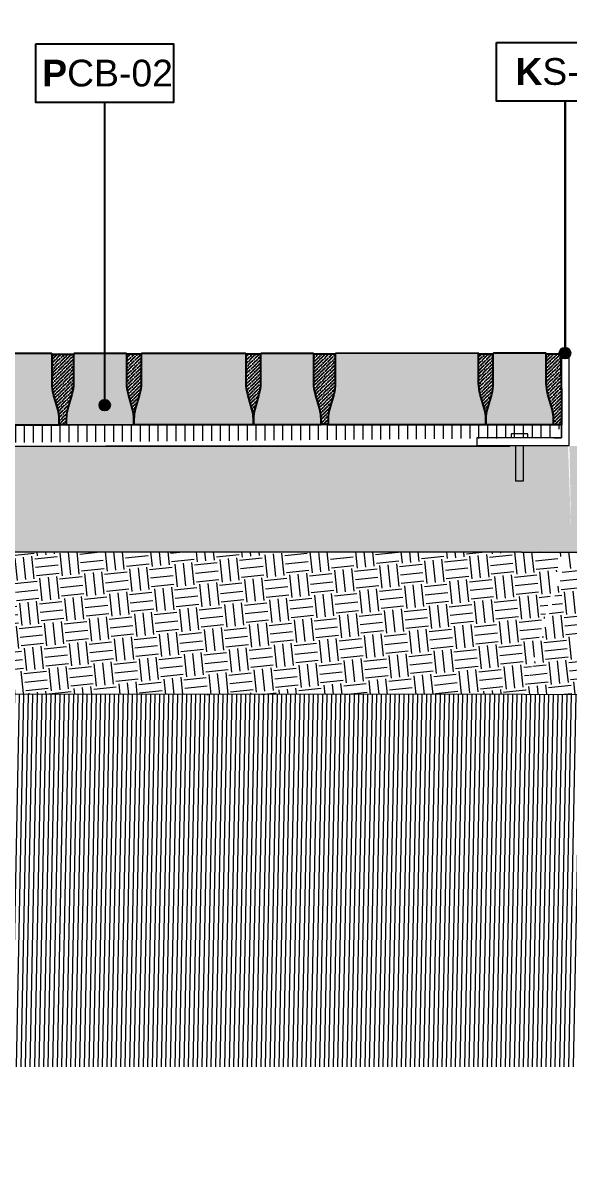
# Model space of a CAD drawing. Header units: metres. Extents: x -325 to 301, y -147 to 149.
# Drawn here: x 70.996 to 71.762, y 81.721 to 83.34 of the extents above; entities that cross this region are included whole.
import ezdxf

# ---------------------------------------------------------------- set-up
doc = ezdxf.new("R2010")
doc.units = ezdxf.units.M
doc.layers.add('-aux', color=50, linetype='Continuous', plot=False)
doc.layers.add('-AUX-TWQ', color=1, linetype='Continuous', plot=False)
doc.layers.add('0-TX-1_25', color=7, linetype='Continuous', true_color=0x3f4f7f)
doc.layers.add('EIT_3 TR sorra', color=7, linetype='Continuous', true_color=0xd8ceb0)
for name, color, linetype, lineweight, true_color in [('03-TR-Paviment_05_Open Joint Precast Pavements', 7, 'Continuous', 5, 0xb3b3b3), ('3-TR sorra granitica', 7, 'Continuous', 0, 0xf2dac9), ('3-TR tot_u', 7, 'Continuous', 5, 0x787878)]:
    doc.layers.add(name, color=color, linetype=linetype, lineweight=lineweight, true_color=true_color)
for name, color, linetype, lineweight in [('1-CM', 7, 'Continuous', 0), ('2-metall', 5, 'Continuous', 0), ('3-TR Seleccionat', 44, 'Continuous', 0), ('3-TR Tot-u', 37, 'Continuous', 0)]:
    doc.layers.add(name, color=color, linetype=linetype, lineweight=lineweight)
for name, color, linetype in [('1-L- kodolé', 7, 'Continuous'), ('A-KEYPLAN_HATCH', 7, 'Continuous'), ('A_TEXT_2', 7, 'Continuous')]:
    doc.layers.add(name, color=color, linetype=linetype)
doc.styles.get("Standard").update_dxf_attribs({"font": 'arial.ttf'})
pattern_1 = [(275.9258522165863, (7.933587806335481, 3.010838170703835), (0.03485825126725671, -0.02830242601949161), [0.03175, -0.03175]), (275.9258522165863, (7.945430433326749, 3.01206738793779), (0.03485825126725671, -0.02830242601949161), [0.03175, -0.03175]), (275.9258522165863, (7.957273060318009, 3.013296605171746), (0.03485825126725671, -0.02830242601949161), [0.03175, -0.03175]), (5.925852216586344, (7.961630341726419, 3.009758801919304), (0.02830242601949161, 0.03485825126725671), [0.03174999999999998, -0.03174999999999998]), (5.925852216586344, (7.962859558960375, 2.997916174928051), (0.02830242601949161, 0.03485825126725671), [0.03174999999999998, -0.03174999999999998]), (5.925852216586344, (7.96408877619433, 2.986073547936783), (0.02830242601949161, 0.03485825126725671), [0.03174999999999998, -0.03174999999999998])]
pattern_2 = [(44.44704254352422, (41.90206801000642, 12.55238110289821), (0.001874050511207277, 0.006619192748027979), [0.008532812500000073, -0.001706562500000015, 0, -0.001706562500000015])]
pattern_3 = [(0, (-68.51621671848689, -60.47184151619967), (0, 6.985), [5.08, -1.905]), (90, (-68.51621671848689, -60.47184151619967), (-6.985, 4.277078946022131e-16), [5.08, -1.905])]

# ---------------------------------------------------------------- blocks, each defined once
blk = doc.blocks.new('hatch keyplan 2')
at = {"layer": 'A-KEYPLAN_HATCH'}
blk.add_lwpolyline([(0, 0.005476596624248486), (0.012874798693294, 0.005476596623793739), (0.012874798693294, -2.273736754432321e-13), (0, 0)], close=True, dxfattribs=at)
blk = doc.blocks.new('hatch keyplan')
at = {"layer": 'A-KEYPLAN_HATCH'}
blk.add_blockref('hatch keyplan 2', (1.430579833341536, 0.8521467901477053), dxfattribs=at)
blk = doc.blocks.new('PCB03')
at = {"layer": 'A-KEYPLAN_HATCH'}
blk.add_blockref('hatch keyplan', (-1.42957983326266, -0.8521467901535917), dxfattribs=at)
at = {"layer": 'A_TEXT_2', "insert": (0.0002022692309803231, 0.0039881901570753), "char_height": 0.0025, "attachment_point": 1}
blk.add_mtext_dynamic_manual_height_columns('\\pi0.00139;{\\fArial|b1|i0|c0|p34;P}CB-02', width=0.01456192034901793, gutter_width=0.015, heights=[0], dxfattribs=at)
blk = doc.blocks.new('POINT')
at = {"layer": '0-TX-1_25'}
h = blk.add_hatch(dxfattribs=at)
h.set_pattern_fill('ANGLE', color=256)
h.set_pattern_definition([(0, (-83.74681484067048, -12.72584030761209), (0, 6.985), [5.08, -1.905]), (90, (-83.74681484067048, -12.72584030761209), (-6.985, 4.277078946022131e-16), [5.08, -1.905])])
edge = h.paths.add_edge_path()
edge.add_arc((0, 0), 0.0075, 0, 360)
h = blk.add_hatch(color=256, dxfattribs=at)
h.dxf.hatch_style = 1
edge = h.paths.add_edge_path()
edge.add_arc((0, 0), 0.0075, 0, 360)
blk.add_circle((0, 0), 0.0075, dxfattribs=at)
blk = doc.blocks.new('K06')
at = {"layer": 'A-KEYPLAN_HATCH'}
blk.add_blockref('hatch keyplan', (-1.430579833341536, -0.8521467901477054), dxfattribs=at)
at = {"layer": 'A_TEXT_2', "insert": (-0.0007977308945956718, 0.004020148496218123), "char_height": 0.0025, "attachment_point": 1}
blk.add_mtext_dynamic_manual_height_columns('\\pi0.00255;{\\fArial|b1|i0|c0|p34;K}S-02', width=0.01456192034901793, gutter_width=0.015, heights=[0], dxfattribs=at)
blk = doc.blocks.new('Metal Plate 120x120')
at = {"layer": '1-CM', "true_color": 0xffffff}
h = blk.add_hatch(dxfattribs=at)
h.set_pattern_fill('ANGLE')
h.set_pattern_definition(pattern_3)
h.paths.add_polyline_path([(0.05838021381715919, 0.0169593355744837), (0.05838021381715919, 0.01145293013823129), (0.08149912349314548, 0.01146462965919143), (0.08149634285045693, 0.0169593355744837)])
h = blk.add_hatch(dxfattribs=at)
h.set_pattern_fill('ANGLE')
h.set_pattern_definition(pattern_3)
h.paths.add_polyline_path([(0.07491226110965954, 0.0004286837822533585), (0.06491226266091132, 0.0004286834718101318), (0.06491226266091132, -0.0495409808813605), (0.07491226266091644, -0.0495409808813605)])
at = {"layer": '2-metall'}
h = blk.add_hatch(dxfattribs=at)
h.set_pattern_fill('ANGLE', color=256)
h.set_pattern_definition(pattern_3)
h.paths.add_polyline_path([(0.01099999902609738, 0.1299708245628963, 0.02118102056198311), (-9.284093493988621e-10, 0.1304370160848052), (0, 0.0004289535038140002), (0.1298245253218226, 0.0004890847334593218), (0.1298245247422329, 0.007334683842564971, 0.0080081134938878), (0.1295367632970539, 0.01148893951556573), (0.01100000133737922, 0.01142895297854807)])
at = {"layer": '1-CM'}
for points in [[(0.05838021381715919, 0.01145293013823334), (0.05838021381715919, 0.0169593355744837), (0.08149634285045693, 0.0169593355744837), (0.08149912349314548, 0.01146462965919426)], [(0.06491226266091132, 0.000459019118636661), (0.06491226266091132, -0.0495409808813605), (0.07491226266091644, -0.0495409808813605), (0.07491226110965954, 0.0004286837822533585)]]:
    blk.add_lwpolyline(points, dxfattribs=at)
at = {"layer": '2-metall'}
blk.add_lwpolyline([(0.01099999900907278, 0.1308440416347452), (0.01100000133737922, 0.01142895297854807), (0.1298245243905001, 0.01148908513951596), (0.1298245253218226, 0.0004890847334593218), (0, 0.0004289535038140002), (-9.313225746154785e-10, 0.1308440416347452)], close=True, dxfattribs=at)

msp = doc.modelspace()

# ---------------------------------------------------------------- hatches: boundary and pattern name
at = {"layer": '03-TR-Paviment_05_Open Joint Precast Pavements'}
h = msp.add_hatch(color=256, dxfattribs=at)
h.dxf.hatch_style = 1
edge = h.paths.add_edge_path()
edge.add_line((71.04655175799564, 82.77661775204255), (71.04654968525347, 82.7848135306011))
edge.add_arc((70.99813212873147, 82.78480128005121), 0.0484175580717994, 0.01449690650776215, 16.01351603289587)
edge.add_line((71.04467092318374, 82.79815794657269), (71.03871903547225, 82.81889617641033))
edge.add_arc((71.09364622701702, 82.83466031951957), 0.05714459361098313, 180.0144976407693, 196.0135167670525, ccw=False)
edge.add_line((71.03650163523538, 82.83464586013376), (71.03649122983124, 82.87577113308072))
edge.add_line((71.03649122983124, 82.87577113308072), (71.03569402471781, 82.87577093137406))
edge.add_line((71.03569402471781, 82.87577093137406), (71.03569381115207, 82.87661500715721))
edge.add_line((71.03569381115207, 82.87661500715721), (70.83612236823028, 82.87656451306756))
edge.add_line((70.83612236823028, 82.87656451306756), (70.83612258179639, 82.87572043588743))
edge.add_line((70.83612258179639, 82.87572043588743), (70.83532537621636, 82.87572023790595))
edge.add_line((70.83532537621636, 82.87572023790595), (70.83533578208676, 82.8345949626308))
edge.add_arc((70.77819119266115, 82.83458050014286), 0.05714459125573003, -15.984518374578215, 0.01450075170441778, ccw=False)
edge.add_line((70.833126353414, 82.81884415930888), (70.82718496119107, 82.7981029160751))
edge.add_arc((70.87373050364823, 82.78476980219656), 0.04841755310143721, 164.0154767828985, 180.0144959092875)
edge.add_line((70.8253129520964, 82.78475755249063), (70.82531502576978, 82.77656177439798))
edge.add_line((70.82531502576978, 82.77656177439798), (71.04655175799564, 82.77661775204255))
h = msp.add_hatch(color=256, dxfattribs=at)
h.dxf.hatch_style = 1
edge = h.paths.add_edge_path()
edge.add_line((71.15151483978414, 82.77664431044592), (71.15151276750777, 82.78484008853894))
edge.add_arc((71.10309520578284, 82.7848278370294), 0.04841756327499123, 0.01449804057935548, 16.01351716696703)
edge.add_line((71.14963400497201, 82.7981845059074), (71.14368211679488, 82.8189227357449))
edge.add_arc((71.19860930217934, 82.83468687460773), 0.05714458651828371, 180.0144952522338, 196.0135143785157, ccw=False)
edge.add_line((71.1414647174898, 82.83467241760594), (71.14145431161997, 82.87579769055277))
edge.add_line((71.14145431161997, 82.87579769055277), (71.14065710650631, 82.87579748977741))
edge.add_line((71.14065710650631, 82.87579748977741), (71.14065689387188, 82.87664156556082))
edge.add_line((71.14065689387188, 82.87664156556082), (71.06735910130966, 82.87662302041936))
edge.add_line((71.06735910130966, 82.87662302041936), (71.06735931487599, 82.87577894230792))
edge.add_line((71.06735931487599, 82.87577894230792), (71.06656210883006, 82.87577874525762))
edge.add_line((71.06656210883006, 82.87577874525762), (71.06657251516636, 82.83465346905128))
edge.add_arc((71.0094279288209, 82.83463900868662), 0.05714458817504688, -15.984520502701116, 0.014498623581914671, ccw=False)
edge.add_line((71.06436308602768, 82.81890266666055), (71.05842169380476, 82.79816142342679))
edge.add_arc((71.1049672346052, 82.7848283097807), 0.04841755144475226, 164.0154765074497, 180.0144956338388)
edge.add_line((71.05654968470999, 82.78481606030796), (71.05655175931469, 82.77662028221555))
edge.add_line((71.05655175931469, 82.77662028221555), (71.15151483978414, 82.77664431044592))
h = msp.add_hatch(color=256, dxfattribs=at)
h.dxf.hatch_style = 1
edge = h.paths.add_edge_path()
edge.add_line((71.31900599661887, 82.77668668813493), (71.3190039224797, 82.78488246669315))
edge.add_arc((71.27058636476572, 82.78487021968937), 0.04841755926288743, 0.0144927098038582, 16.01351183619179)
edge.add_line((71.31712516134118, 82.79822688313062), (71.3111732736297, 82.81896511296827))
edge.add_arc((71.36610046375094, 82.8347292541876), 0.05714459172131751, 180.0144962131263, 196.0135153394093, ccw=False)
edge.add_line((71.3089558738586, 82.83471479622614), (71.30894546798879, 82.87584006917298))
edge.add_line((71.30894546798879, 82.87584006917298), (71.30814826287525, 82.87583986793199))
edge.add_line((71.30814826287525, 82.87583986793199), (71.30814804930951, 82.87668394371514))
edge.add_line((71.30814804930951, 82.87668394371514), (71.16232218271043, 82.87664704864997))
edge.add_line((71.16232218271043, 82.87664704864997), (71.16232239720821, 82.87580297007308))
edge.add_line((71.16232239720821, 82.87580297007308), (71.16152519162794, 82.87580277302291))
edge.add_line((71.16152519162794, 82.87580277302291), (71.16153559749857, 82.83467749681645))
edge.add_arc((71.10439101068665, 82.83466303976515), 0.05714458864066561, -15.984523824931216, 0.01449530135130317, ccw=False)
edge.add_line((71.1593261674286, 82.8189266944255), (71.15338477567144, 82.79818545072618))
edge.add_arc((71.19993031812868, 82.78485233684769), 0.04841755310148012, 164.0154767829655, 180.0144959093548)
edge.add_line((71.15151276657679, 82.7848400871417), (71.15151483978414, 82.77664431044592))
edge.add_line((71.15151483978414, 82.77664431044592), (71.31900599661887, 82.77668668813493))
h = msp.add_hatch(color=256, dxfattribs=at)
h.dxf.hatch_style = 1
edge = h.paths.add_edge_path()
edge.add_line((71.41396907895309, 82.77671070798387), (71.41396700527947, 82.78490648700785))
edge.add_arc((71.365549444979, 82.7848942336091), 0.0484175618510017, 0.01450027663030645, 16.01351940301869)
edge.add_line((71.41208824227819, 82.79825090391051), (71.4061363550325, 82.81898913328264))
edge.add_arc((71.46106354207357, 82.83475327237873), 0.05714458817496195, 180.0144950188371, 196.0135141451203, ccw=False)
edge.add_line((71.40391895572729, 82.83473881560931), (71.40390854985723, 82.87586408948746))
edge.add_line((71.40390854985723, 82.87586408948746), (71.40311134474345, 82.87586388917781))
edge.add_line((71.40311134474345, 82.87586388917781), (71.40311113164361, 82.87670796402973))
edge.add_line((71.40311113164361, 82.87670796402973), (71.32981333954704, 82.8766894188884))
edge.add_line((71.32981333954704, 82.8766894188884), (71.32981355311314, 82.87584534170827))
edge.add_line((71.32981355311314, 82.87584534170827), (71.32901634753333, 82.87584514279547))
edge.add_line((71.32901634753333, 82.87584514279547), (71.32902675247219, 82.8347198684514))
edge.add_arc((71.27188216115655, 82.83470540738705), 0.05714459314539205, -15.984519802410375, 0.014499323871916658, ccw=False)
edge.add_line((71.32681732333386, 82.81896906466369), (71.32087593111083, 82.7982278218956))
edge.add_arc((71.3674214773466, 82.78489471086591), 0.04841755594941401, 164.0154812551288, 180.0145003815175)
edge.add_line((71.31900392294773, 82.78488245738002), (71.31900599662086, 82.77668668021869))
edge.add_line((71.31900599662086, 82.77668668021869), (71.41396907895309, 82.77671070798387))
h = msp.add_hatch(color=256, dxfattribs=at)
h.dxf.hatch_style = 1
edge = h.paths.add_edge_path()
edge.add_line((71.64520581017238, 82.77676920509064), (71.64520373789588, 82.78496498364932))
edge.add_arc((71.59678618137389, 82.7849527330994), 0.04841755807180651, 0.01449690654139336, 16.01351603293052)
edge.add_line((71.64332497582615, 82.7983093996209), (71.63737308764901, 82.81904762945842))
edge.add_arc((71.69230027800364, 82.83481176902096), 0.05714459148861199, 180.0144945518584, 196.0135136781414, ccw=False)
edge.add_line((71.63515568834359, 82.83479731271645), (71.63514528293943, 82.87592258566337))
edge.add_line((71.63514528293943, 82.87592258566337), (71.63434807736022, 82.87592238442228))
edge.add_line((71.63434807736022, 82.87592238442228), (71.63434786379412, 82.87676646160241))
edge.add_line((71.63434786379412, 82.87676646160241), (71.43477642087247, 82.87671596704709))
edge.add_line((71.43477642087247, 82.87671596704709), (71.43477663490447, 82.87587188893576))
edge.add_line((71.43477663490447, 82.87587188893576), (71.43397942979023, 82.87587169048874))
edge.add_line((71.43397942979023, 82.87587169048874), (71.4339898342635, 82.83474641567891))
edge.add_arc((71.37684524649455, 82.83473195342424), 0.05714458959900513, -15.984518608046812, 0.01450051823638887, ccw=False)
edge.add_line((71.43178040559062, 82.81899561282263), (71.42583901290203, 82.79825436958875))
edge.add_arc((71.47238455416729, 82.78492125925641), 0.04841755097905853, 164.0154804286811, 180.014499555071)
edge.add_line((71.4239670047386, 82.78490900647016), (71.42396907794628, 82.77671322837739))
edge.add_line((71.42396907794628, 82.77671322837739), (71.64520581017238, 82.77676920509064))
h = msp.add_hatch(color=256, dxfattribs=at)
h.dxf.hatch_style = 1
edge = h.paths.add_edge_path()
edge.add_line((71.74016889436837, 82.7767932284325), (71.740166822092, 82.78498900652552))
edge.add_arc((71.69174926036706, 82.78497675501599), 0.04841756327499123, 0.01449804056253881, 16.01351716695087)
edge.add_line((71.73828805955624, 82.79833342389398), (71.73233617137909, 82.81907165373148))
edge.add_arc((71.78726335676356, 82.83483579259425), 0.05714458651827486, 180.0144952521768, 196.0135143784589, ccw=False)
edge.add_line((71.73011877207402, 82.83482133559252), (71.73010836620419, 82.87594660853935))
edge.add_line((71.73010836620419, 82.87594660853935), (71.72931116109054, 82.87594640776402))
edge.add_line((71.72931116109054, 82.87594640776402), (71.7293109484561, 82.8767904835474))
edge.add_line((71.7293109484561, 82.8767904835474), (71.65601315589387, 82.87677193840594))
edge.add_line((71.65601315589387, 82.87677193840594), (71.65601336946021, 82.8759278602945))
edge.add_line((71.65601336946021, 82.8759278602945), (71.65521616341428, 82.8759276632442))
edge.add_line((71.65521616341428, 82.8759276632442), (71.65522656975057, 82.83480238703787))
edge.add_arc((71.59808198340507, 82.83478792667316), 0.05714458817508952, -15.984520502644216, 0.014498623638871777, ccw=False)
edge.add_line((71.65301714061191, 82.81905158464713), (71.64707574838899, 82.79831034141338))
edge.add_arc((71.69362128918942, 82.7849772277673), 0.04841755144475226, 164.0154765074497, 180.0144956338388)
edge.add_line((71.64520373929422, 82.78496497829455), (71.64520581389891, 82.77676920020212))
edge.add_line((71.64520581389891, 82.77676920020212), (71.74016889436837, 82.7767932284325))
at = {"layer": '3-TR Seleccionat'}
h = msp.add_hatch(dxfattribs=at)
h.set_pattern_fill('ANSI31', color=256, scale=0.002, angle=223.8682194563586, style=0)
h.set_pattern_definition([(268.8682194563586, (428208.0212217269, -659339.2882338898), (-0.006348761178338337, 0.0001254252782496586), [])])
h.paths.add_polyline_path([(70.45983743795567, 82.39770630294008), (70.45983743795567, 81.8756252264549), (73.34067463229434, 81.8756252264549), (73.34067463229434, 82.39758719709839), (71.81408419160496, 82.39826779558673), (71.69916018170633, 82.39826779558673)])
at = {"layer": '3-TR sorra granitica'}
h = msp.add_hatch(dxfattribs=at)
h.set_pattern_fill('LINE', color=256, scale=0.09999999999999998, angle=54.36802460532453, style=0)
h.set_pattern_definition([(90.01449684407237, (95.82043728644581, 290.9385412029161), (-0.0124999995998879, -3.162720719002675e-06), [])])
h.paths.add_polyline_path([(71.75133381565182, 82.77653495959642), (71.75075634290535, 82.74730451573767), (71.75324079563597, 82.74730534942914), (71.75322063425307, 82.77653486510513)])
h.paths.add_polyline_path([(71.74235857553711, 82.7581711803896), (71.75091210172396, 82.7765349807157), (70.45788110357267, 82.7765997352941), (70.45729377631484, 82.74687047700156)])
at = {"layer": '3-TR Tot-u'}
h = msp.add_hatch(dxfattribs=at)
h.set_pattern_fill('EARTH', color=256, scale=0.005, angle=-84.07414778341365)
h.set_pattern_definition(pattern_1)
h.paths.add_polyline_path([(71.75184404439199, 82.59826779558674), (70.45983743795567, 82.59770630294008), (70.45983743795567, 82.39770630294008), (71.69916018170633, 82.39826779558673)])
h = msp.add_hatch(dxfattribs=at)
h.set_pattern_fill('EARTH', color=256, scale=0.005, angle=-84.07414778341365)
h.set_pattern_definition(pattern_1)
h.paths.add_polyline_path([(71.76140032891931, 82.59826779558674), (73.34067463229434, 82.59770630294008), (73.34067463229434, 82.39770630294008), (71.69916018170633, 82.39826779558673)])
at = {"layer": '3-TR tot_u'}
h = msp.add_hatch(dxfattribs=at)
h.set_pattern_fill('AR-CONC', color=256, scale=0.0002499999999999997, angle=92.9928143935928)
h.set_pattern_definition([(142.9928143935928, (7.933587806335481, 3.010838170703835), (0.00160133854976033, 0.04569209416202706), [0.004762499999999995, -0.05238749999999995]), (87.99281439359284, (7.933587806335481, 3.010838170703835), (-0.04723904418761809, -0.01129264178091974), [0.003809999999999996, -0.04191014604249996]), (193.4442590935928, (7.933721250945119, 3.014645832999179), (-0.04563770368725484, 0.03439945236275431), [0.004047502199999994, -0.04452256114999993]), (139.1770143935928, (7.920905127986337, 3.010175094620607), (0.00695793884922797, 0.0682260934048176), [0.007143749999999992, -0.07858124999999991]), (189.6283720035927, (7.921484949663181, 3.015860597035896), (-0.06487092434638955, 0.05604051034146583), [0.006071255784999993, -0.06678390203999993]), (84.17696556359282, (7.920905127986337, 3.010175094620607), (-0.06487092434352237, 0.05604051034498883), [0.005714991767499994, -0.06286493297999993]), (113.9928143935928, (7.923744259532008, 3.016682202815986), (0.02355245547627941, 0.03918673552424966), [0.004762499999999994, -0.05238749999999994]), (58.99281439359278, (7.923744259532008, 3.016682202815986), (-0.04679086962607495, 0.01302528763197387), [0.003809999999999996, -0.04190999999999995]), (164.4442593935928, (7.925706964167858, 3.019947764108906), (-0.02323841438272714, 0.05221202305941412), [0.004047502199999996, -0.04452248439999995]), (130.4928143935928, (7.933587806335481, 3.010838170703835), (-0.02115024290892982, -0.0003325720948346777), [0, -0.04140199999999996, 0, -0.04254499999999996, 0, -0.04206874999999995]), (100.4928143935928, (7.933587806335481, 3.010838170703835), (-0.02588315998721204, 0.01537450676871891), [0, -0.02425699999999997, 0, -0.04044949999999996, 0, -0.01603374999999999]), (60.4928143935928, (7.934327136168278, 2.996696984344538), (-0.0003395878614522781, 0.03392619092123889), [0, -0.01587499999999998, 0, -0.04952999999999995, 0, -0.06572249999999992]), (50.49281439359279, (7.934658674209892, 2.99035564516997), (-0.008281435526141462, 0.03664990282591291), [0, -0.02063749999999997, 0, -0.03289299999999994, 0, -0.04667249999999993])])
h.paths.add_polyline_path([(71.76486160242779, 82.627159341523), (71.76061167839266, 82.74624900368362), (71.76250887637032, 82.74624933729817)], flags=16)
h.paths.add_polyline_path([(71.81803596127558, 82.59770630294008), (70.45983743795567, 82.59770630294008), (70.45983743795567, 82.74649629266314), (73.03751768579386, 82.74647354240909), (73.34067463229434, 82.7464689344325), (73.34067463229434, 82.59770630294008), (71.82936470668974, 82.59770630294008)])
at = {"layer": 'EIT_3 TR sorra'}
h = msp.add_hatch(dxfattribs=at)
h.set_pattern_fill('ANSI36', color=256, scale=0.00107500000000001, angle=-0.5529574564757708, style=0, double=1)
h.set_pattern_definition(pattern_2)
edge = h.paths.add_edge_path()
edge.add_line((71.05655175926842, 82.77661678416783), (71.04655176167466, 82.77661425399579))
edge.add_line((71.04655176167466, 82.77661425399579), (71.04654968660434, 82.78481003208807))
edge.add_arc((70.99813213385993, 82.78479778438683), 0.04841755429349971, 0.0144935366534883, 16.01351266276665)
edge.add_line((71.04467092546614, 82.7981544471286), (71.03871903821927, 82.8188926811573))
edge.add_arc((71.09364622360391, 82.83465682002014), 0.05714458651846229, 180.0144952522765, 196.0135143784939, ccw=False)
edge.add_line((71.03650163891419, 82.83464236301832), (71.0364912326251, 82.87577113354709))
edge.add_line((71.0364912326251, 82.87577113354709), (71.06656211069378, 82.87577874106714))
edge.add_line((71.06656211069378, 82.87577874106714), (71.06657251558576, 82.83464997100369))
edge.add_arc((71.00942792592701, 82.83463551017249), 0.05714459148845403, -15.984520035793025, 0.01449909051797249, ccw=False)
edge.add_line((71.06436308644733, 82.81889916768165), (71.0584216946897, 82.79815792584498))
edge.add_arc((71.10496723052012, 82.78482481289612), 0.04841754647488581, 164.0154756810272, 180.0144948072401)
edge.add_line((71.05654968559459, 82.78481256412314), (71.05655175926842, 82.77661678416783))
edge.add_line((71.05655175926842, 82.77661678416783), (71.04655176167466, 82.77661425399579))
h = msp.add_hatch(dxfattribs=at)
h.set_pattern_fill('ANSI36', color=256, scale=0.00107500000000001, angle=-0.5529574564757708, style=0, double=1)
h.set_pattern_definition(pattern_2)
edge = h.paths.add_edge_path()
edge.add_line((71.15151484392884, 82.77664081239928), (71.15151276839283, 82.78483659049145))
edge.add_arc((71.10309521352684, 82.78482433970893), 0.04841755641586741, 0.01449718229244484, 16.01351630840481)
edge.add_line((71.1496340063232, 82.79818100599738), (71.14368212000777, 82.81891923956067))
edge.add_arc((71.1986093075156, 82.8346833753433), 0.05714458770954138, 180.0144916964865, 196.0135108227056, ccw=False)
edge.add_line((71.1414647216339, 82.83466892188758), (71.14145431534514, 82.87579769101937))
edge.add_line((71.14145431534514, 82.87579769101937), (71.1615251930261, 82.87580276836667))
edge.add_line((71.1615251930261, 82.87580276836667), (71.16153559838364, 82.83467399876896))
edge.add_arc((71.10439101157186, 82.83465954171764), 0.05714458864051641, -15.984523824944972, 0.01449530136562771, ccw=False)
edge.add_line((71.15932616831367, 82.81892319637802), (71.15338477702159, 82.79818195500714))
edge.add_arc((71.19993031570087, 82.78484883827964), 0.04841755025414777, 164.0154723107605, 180.0144914369727)
edge.add_line((71.15151276699535, 82.78483659235374), (71.15151484253221, 82.77664081100191))
h = msp.add_hatch(dxfattribs=at)
h.set_pattern_fill('ANSI36', color=256, scale=0.00107500000000001, angle=-0.5529574564757708, style=0, double=1)
h.set_pattern_definition(pattern_2)
edge = h.paths.add_edge_path()
edge.add_line((71.31900599890055, 82.77668319148479), (71.31900392522729, 82.78487896911179))
edge.add_arc((71.27058637059363, 82.78486671998623), 0.04841755618310783, 0.01449522157214543, 16.01351434768516)
edge.add_line((71.31712516362334, 82.79822338461786), (71.31117327730803, 82.81896161771546))
edge.add_arc((71.36610046719636, 82.8347257605915), 0.05714459195448158, 180.0144978742515, 196.0135170004711, ccw=False)
edge.add_line((71.30895587707127, 82.83471130097324), (71.30894547171393, 82.87584006987242))
edge.add_line((71.30894547171393, 82.87584006987242), (71.32901634986065, 82.87584514675417))
edge.add_line((71.32901634986065, 82.87584514675417), (71.329026755218, 82.83471637785497))
edge.add_arc((71.2718821636693, 82.83470191844717), 0.05714459337803799, -15.984521463425608, 0.014497662884991769, ccw=False)
edge.add_line((71.32681732561404, 82.81896557406716), (71.32087593339077, 82.79822433223036))
edge.add_arc((71.36742146567508, 82.78489121808941), 0.04841754339415512, 164.0154731693031, 180.0144922955159)
edge.add_line((71.31900392382974, 82.78487897143974), (71.31900599796946, 82.77668319055324))
h = msp.add_hatch(dxfattribs=at)
h.set_pattern_fill('ANSI36', color=256, scale=0.00107500000000001, angle=-0.5529574564757708, style=0, double=1)
h.set_pattern_definition(pattern_2)
edge = h.paths.add_edge_path()
edge.add_line((71.42396907929184, 82.77670975081911), (71.41396908123254, 82.7767072201813))
edge.add_line((71.41396908123254, 82.7767072201813), (71.41396700709328, 82.78490299920516))
edge.add_arc((71.36554945577339, 82.78489074961473), 0.04841755286945317, 0.01449577267110529, 16.01351489878401)
edge.add_line((71.41208824548956, 82.79824741377988), (71.40613635963989, 82.81898564687762))
edge.add_arc((71.46106354313453, 82.83474978716389), 0.05714458509446901, 180.0144971468415, 196.0135162730595, ccw=False)
edge.add_line((71.40391895986927, 82.83473532827286), (71.40390855358235, 82.8758640901869))
edge.add_line((71.40390855358235, 82.8758640901869), (71.43397943071983, 82.87587169724105))
edge.add_line((71.43397943071983, 82.87587169724105), (71.43398983607518, 82.83474293625811))
edge.add_arc((71.37684524618317, 82.83472847708359), 0.05714459172131309, -15.984521696908018, 0.014497429402808848, ccw=False)
edge.add_line((71.4317804064711, 82.81899213293595), (71.42583901378191, 82.79825089203037))
edge.add_arc((71.47238455339085, 82.78491778193032), 0.04841754932281962, 164.0154801531912, 180.0144992794035)
edge.add_line((71.42396700561835, 82.78490552937744), (71.42396907929184, 82.77670975081911))
edge.add_line((71.42396907929184, 82.77670975081911), (71.41396908123254, 82.7767072201813))
h = msp.add_hatch(dxfattribs=at)
h.set_pattern_fill('ANSI36', color=256, scale=0.00107500000000001, angle=-0.5529574564757708, style=0, double=1)
h.set_pattern_definition(pattern_2)
edge = h.paths.add_edge_path()
edge.add_line((71.64520581384625, 82.77676572753295), (71.645203740173, 82.78496150515997))
edge.add_arc((71.59678618719623, 82.78494925580196), 0.0484175545262805, 0.0144954971384326, 16.01351462325074)
edge.add_line((71.64332497856917, 82.79830592020036), (71.63737309225372, 82.81904415376364))
edge.add_arc((71.69230028071863, 82.83480829474973), 0.05714459006491741, 180.0144964465514, 196.0135155727691, ccw=False)
edge.add_line((71.63515569248274, 82.83479383655589), (71.6351452857332, 82.87592258636258))
edge.add_line((71.6351452857332, 82.87592258636258), (71.65521616341428, 82.8759276632442))
edge.add_line((71.65521616341428, 82.8759276632442), (71.65522656969827, 82.8347989129717))
edge.add_arc((71.5980819798063, 82.8347844537972), 0.05714459172126336, -15.984521696921774, 0.014497429388484306, ccw=False)
edge.add_line((71.65301714009419, 82.81904810964956), (71.647075747405, 82.79830686874398))
edge.add_arc((71.69362128346779, 82.7849737574519), 0.04841754624203213, 164.0154776415183, 180.0144967677303)
edge.add_line((71.64520373877554, 82.78496150702227), (71.64520581291505, 82.77676572706707))
h = msp.add_hatch(dxfattribs=at)
h.set_pattern_fill('ANSI36', color=256, scale=0.00107500000000001, angle=-0.5529574564757708, style=0, double=1)
h.set_pattern_definition([(44.44704254352422, (42.49072206459064, 12.5525300208848), (0.001874050511207277, 0.006619192748027979), [0.008532812500000073, -0.001706562500000015, 0, -0.001706562500000015])])
edge = h.paths.add_edge_path()
edge.add_line((71.74016889851305, 82.77678973038586), (71.75136329887994, 82.77653492099353))
edge.add_line((71.75136329887994, 82.77653492099353), (71.74016889711642, 82.77678972898849))
edge.add_arc((71.67230474731926, 82.7817162128218), 0.06804272974132691, 355.8479924170011, 374.1325436156884)
edge.add_line((71.73828806090741, 82.79832992398396), (71.73233617459199, 82.81906815754725))
edge.add_arc((71.78726336209984, 82.83483229332988), 0.05714458770955504, 180.0144916964864, 196.0135108227017, ccw=False)
edge.add_line((71.73011877621812, 82.83481783987416), (71.73010836992937, 82.87594660900595))
edge.add_line((71.73010836992937, 82.87594660900595), (71.75017924761032, 82.87595168635325))
edge.add_line((71.75017924761032, 82.87595168635325), (71.75136329968595, 82.817874167801))
edge.add_line((71.75136329968595, 82.817874167801), (71.75136329748247, 82.77653492285582))
edge.add_line((71.75136329748247, 82.77653492285582), (71.74016889711642, 82.77678972898849))

# ---------------------------------------------------------------- linework, layer by layer
at = {"layer": '-aux'}
for points in [[(71.05655175926842, 82.77661678416783), (71.04655176167466, 82.77661425399579), (71.04654968660434, 82.78481003208807, 0.06992251114754273), (71.04467092546614, 82.7981544471286), (71.03871903821927, 82.8188926811573, -0.06992251114800961), (71.03650163891419, 82.83464236301832), (71.0364912326251, 82.87577113354709), (71.06656211069378, 82.87577874106714), (71.06657251558576, 82.83464997100369, -0.0699225111484148), (71.06436308644733, 82.81889916768165), (71.0584216946897, 82.79815792584498, 0.06992251114798485), (71.05654968559459, 82.78481256412314), (71.05655175926842, 82.77661678416783), (71.04655176167466, 82.77661425399579)], [(71.15151484253221, 82.77664081100191), (71.15151484392884, 82.77664081239928), (71.15151276839283, 82.78483659049145, 0.06992251114754273), (71.1496340063232, 82.79818100599738), (71.14368212000777, 82.81891923956067, -0.06992251114800961), (71.1414647216339, 82.83466892188758), (71.14145431534514, 82.87579769101937), (71.1615251930261, 82.87580276836667), (71.16153559838364, 82.83467399876896, -0.0699225111484148), (71.15932616831367, 82.81892319637802), (71.15338477702159, 82.79818195500714, 0.06992251114798485), (71.15151276699535, 82.78483659235374), (71.15151484253221, 82.77664081100191), (71.15151484392884, 82.77664081239928)], [(71.31900599796946, 82.77668319055324), (71.31900599890055, 82.77668319148479), (71.31900392522729, 82.78487896911179, 0.06992251114754273), (71.31712516362334, 82.79822338461786), (71.31117327730803, 82.81896161771546, -0.06992251114800961), (71.30895587707127, 82.83471130097324), (71.30894547171393, 82.87584006987242), (71.32901634986065, 82.87584514675417), (71.329026755218, 82.83471637785497, -0.0699225111484148), (71.32681732561404, 82.81896557406716), (71.32087593339077, 82.79822433223036, 0.06992251114798485), (71.31900392382974, 82.78487897143974), (71.31900599796946, 82.77668319055324), (71.31900599890055, 82.77668319148479)], [(71.42396907929184, 82.77670975081911), (71.41396908123254, 82.7767072201813), (71.41396700709328, 82.78490299920516, 0.06992251114754273), (71.41208824548956, 82.79824741377988), (71.40613635963989, 82.81898564687762, -0.06992251114800961), (71.40391895986927, 82.83473532827286), (71.40390855358235, 82.8758640901869), (71.43397943071983, 82.87587169724105), (71.43398983607518, 82.83474293625811, -0.0699225111484148), (71.4317804064711, 82.81899213293595), (71.42583901378191, 82.79825089203037, 0.06992251114798485), (71.42396700561835, 82.78490552937744), (71.42396907929184, 82.77670975081911), (71.41396908123254, 82.7767072201813)], [(71.64520581291505, 82.77676572706707), (71.64520581384625, 82.77676572753295), (71.645203740173, 82.78496150515997, 0.06992251114754273), (71.64332497856917, 82.79830592020036), (71.63737309225372, 82.81904415376364, -0.06992251114800961), (71.63515569248274, 82.83479383655589), (71.6351452857332, 82.87592258636258), (71.65521616341428, 82.8759276632442), (71.65522656969827, 82.8347989129717, -0.0699225111484148), (71.65301714009419, 82.81904810964956), (71.647075747405, 82.79830686874398, 0.06992251114798485), (71.64520373877554, 82.78496150702227), (71.64520581291505, 82.77676572706707), (71.64520581384625, 82.77676572753295)], [(71.74016889711642, 82.77678972898849), (71.74016889851305, 82.77678973038586), (71.75136329887994, 82.77653492099353), (71.74016889711642, 82.77678972898849, 0.07995110872889244), (71.73828806090741, 82.79832992398396), (71.73233617459199, 82.81906815754725, -0.06992251114800961), (71.73011877621812, 82.83481783987416), (71.73010836992937, 82.87594660900595), (71.75017924761032, 82.87595168635325), (71.75017924761032, 82.87595168635325), (71.75136329968595, 82.817874167801), (71.75136329748247, 82.77653492285582), (71.74016889711642, 82.77678972898849), (71.74016889851305, 82.77678973038586)]]:
    msp.add_lwpolyline(points, format="xyb", dxfattribs=at)
at = {"layer": '-AUX-TWQ'}
for radius in [1.820887697150468, 1.644287805263133]:
    msp.add_circle((71.81497255499126, 82.6333612604479), radius, dxfattribs=at)
at = {"layer": '0-TX-1_25'}
for points in [[(71.1104208306225, 82.80394069620326), (71.1104208306225, 83.22888841850958)], [(71.75642128239495, 82.87595326540618), (71.75633172196365, 83.22998783438067)], [(71.75682309091634, 82.87595326540618), (71.75691265134765, 83.22998783438067)], [(71.75705578000039, 82.87662359720687), (71.75696621956908, 83.23065816618136)]]:
    msp.add_lwpolyline(points, dxfattribs=at)
at = {"layer": '1-CM'}
for p, q in [((70.45983743795567, 82.74649629266314), (71.67914851646373, 82.74649629266314)), ((71.75560023010789, 82.74730594634005), (71.7617585503346, 82.74730750432714)), ((71.69520805467388, 82.59770630294008), (70.45983743795567, 82.59770630294008)), ((71.69520805467388, 82.59770630294008), (73.34067463229434, 82.59770630294008)), ((71.69916018170633, 82.39826779558673), (70.45983743795567, 82.39770630294008)), ((71.69916018170633, 82.39826779558673), (73.34067463229434, 82.39758719709839))]:
    msp.add_line(p, q, dxfattribs=at)
for points in [[(71.74080711903282, 82.75817196551735), (71.7513632985218, 82.7581666234729), (71.7513633794051, 82.7765349209911), (70.45983743795567, 82.77657378381824), (70.45983743795567, 82.78964943914877), (70.45983743795567, 82.78964943914877)], [(70.4757267010771, 82.74647350586065), (71.74749219551146, 82.74730160627198)]]:
    msp.add_lwpolyline(points, dxfattribs=at)
at = {"layer": '1-L- kodolé'}
for points in [[(71.04655175799564, 82.77661775204255), (71.04654968525347, 82.7848135306011, 0.06992251114875708), (71.04467092318374, 82.79815794657269), (71.03871903547225, 82.81889617641033, -0.0699225111482901), (71.03650163523538, 82.83464586013376), (71.03649122983124, 82.87577113308072), (71.03569402471781, 82.87577093137406), (71.03569381115207, 82.87661500715721), (70.83612236823028, 82.87656451306756), (70.83612258179639, 82.87572043588743), (70.83532537621636, 82.87572023790595), (70.83533578208676, 82.8345949626308, -0.0699225111482901), (70.833126353414, 82.81884415930888), (70.82718496119107, 82.7981029160751, 0.06992251114875708), (70.8253129520964, 82.78475755249063), (70.82531502576978, 82.77656177439798)], [(71.15151483978414, 82.77664431044592), (71.15151276750777, 82.78484008853894, 0.06992251114875708), (71.14963400497201, 82.7981845059074), (71.14368211679488, 82.8189227357449, -0.0699225111482901), (71.1414647174898, 82.83467241760594), (71.14145431161997, 82.87579769055277), (71.14065710650631, 82.87579748977741), (71.14065689387188, 82.87664156556082), (71.06735910130966, 82.87662302041936), (71.06735931487599, 82.87577894230792), (71.06656210883006, 82.87577874525762), (71.06657251516636, 82.83465346905128, -0.0699225111482901), (71.06436308602768, 82.81890266666055), (71.05842169380476, 82.79816142342679, 0.06992251114875708), (71.05654968470999, 82.78481606030796), (71.05655175931469, 82.77662028221555)], [(71.31900599661887, 82.77668668813493), (71.3190039224797, 82.78488246669315, 0.06992251114875708), (71.31712516134118, 82.79822688313062), (71.3111732736297, 82.81896511296827, -0.0699225111482901), (71.3089558738586, 82.83471479622614), (71.30894546798879, 82.87584006917298), (71.30814826287525, 82.87583986793199), (71.30814804930951, 82.87668394371514), (71.16232218271043, 82.87664704864997), (71.16232239720821, 82.87580297007308), (71.16152519162794, 82.87580277302291), (71.16153559749857, 82.83467749681645, -0.0699225111482901), (71.1593261674286, 82.8189266944255), (71.15338477567144, 82.79818545072618, 0.06992251114875708), (71.15151276657679, 82.7848400871417), (71.15151483978414, 82.77664431044592)], [(71.41396907895309, 82.77671070798387), (71.41396700527947, 82.78490648700785, 0.06992251114875708), (71.41208824227819, 82.79825090391051), (71.4061363550325, 82.81898913328264, -0.0699225111482901), (71.40391895572729, 82.83473881560931), (71.40390854985723, 82.87586408948746), (71.40311134474345, 82.87586388917781), (71.40311113164361, 82.87670796402973), (71.32981333954704, 82.8766894188884), (71.32981355311314, 82.87584534170827), (71.32901634753333, 82.87584514279547), (71.32902675247219, 82.8347198684514, -0.0699225111482901), (71.32681732333386, 82.81896906466369), (71.32087593111083, 82.7982278218956, 0.06992251114875708), (71.31900392294773, 82.78488245738002), (71.31900599662086, 82.77668668021869)], [(71.64520581017238, 82.77676920509064), (71.64520373789588, 82.78496498364932, 0.06992251114875708), (71.64332497582615, 82.7983093996209), (71.63737308764901, 82.81904762945842, -0.0699225111482901), (71.63515568834359, 82.83479731271645), (71.63514528293943, 82.87592258566337), (71.63434807736022, 82.87592238442228), (71.63434786379412, 82.87676646160241), (71.43477642087247, 82.87671596704709), (71.43477663490447, 82.87587188893576), (71.43397942979023, 82.87587169048874), (71.4339898342635, 82.83474641567891, -0.0699225111482901), (71.43178040559062, 82.81899561282263), (71.42583901290203, 82.79825436958875, 0.06992251114875708), (71.4239670047386, 82.78490900647016), (71.42396907794628, 82.77671322837739)], [(71.74016889436837, 82.7767932284325), (71.740166822092, 82.78498900652552, 0.06992251114875708), (71.73828805955624, 82.79833342389398), (71.73233617137909, 82.81907165373148, -0.0699225111482901), (71.73011877207402, 82.83482133559252), (71.73010836620419, 82.87594660853935), (71.72931116109054, 82.87594640776402), (71.7293109484561, 82.8767904835474), (71.65601315589387, 82.87677193840594), (71.65601336946021, 82.8759278602945), (71.65521616341428, 82.8759276632442), (71.65522656975057, 82.83480238703787, -0.0699225111482901), (71.65301714061191, 82.81905158464713), (71.64707574838899, 82.79831034141338, 0.06992251114875708), (71.64520373929422, 82.78496497829455), (71.64520581389891, 82.77676920020212)]]:
    msp.add_lwpolyline(points, format="xyb", close=True, dxfattribs=at)

# ---------------------------------------------------------------- block references
at = {"color": 244, "true_color": 0x991b1e, "xscale": 14.99999999999007, "yscale": 14.99999999999007, "zscale": 14.99999999999007}
msp.add_blockref('K06', (71.66040522936945, 83.23065816618363), dxfattribs=at)
at = {"layer": '0-TX-1_25', "xscale": 15, "yscale": 15, "zscale": 15}
msp.add_blockref('PCB03', (70.99885983923967, 83.22888841859958), dxfattribs=at)
at = {"layer": '0-TX-1_25', "rotation": 358.8682194563586}
for p in [(71.75633172196365, 82.87705108466882), (71.1104208306225, 82.80394069620326)]:
    msp.add_blockref('POINT', p, dxfattribs=at)
at = {"layer": '1-CM', "xscale": -1}
msp.add_blockref('Metal Plate 120x120', (71.76236329985917, 82.74673767049435), dxfattribs=at)

doc.saveas('drawing.dxf')
